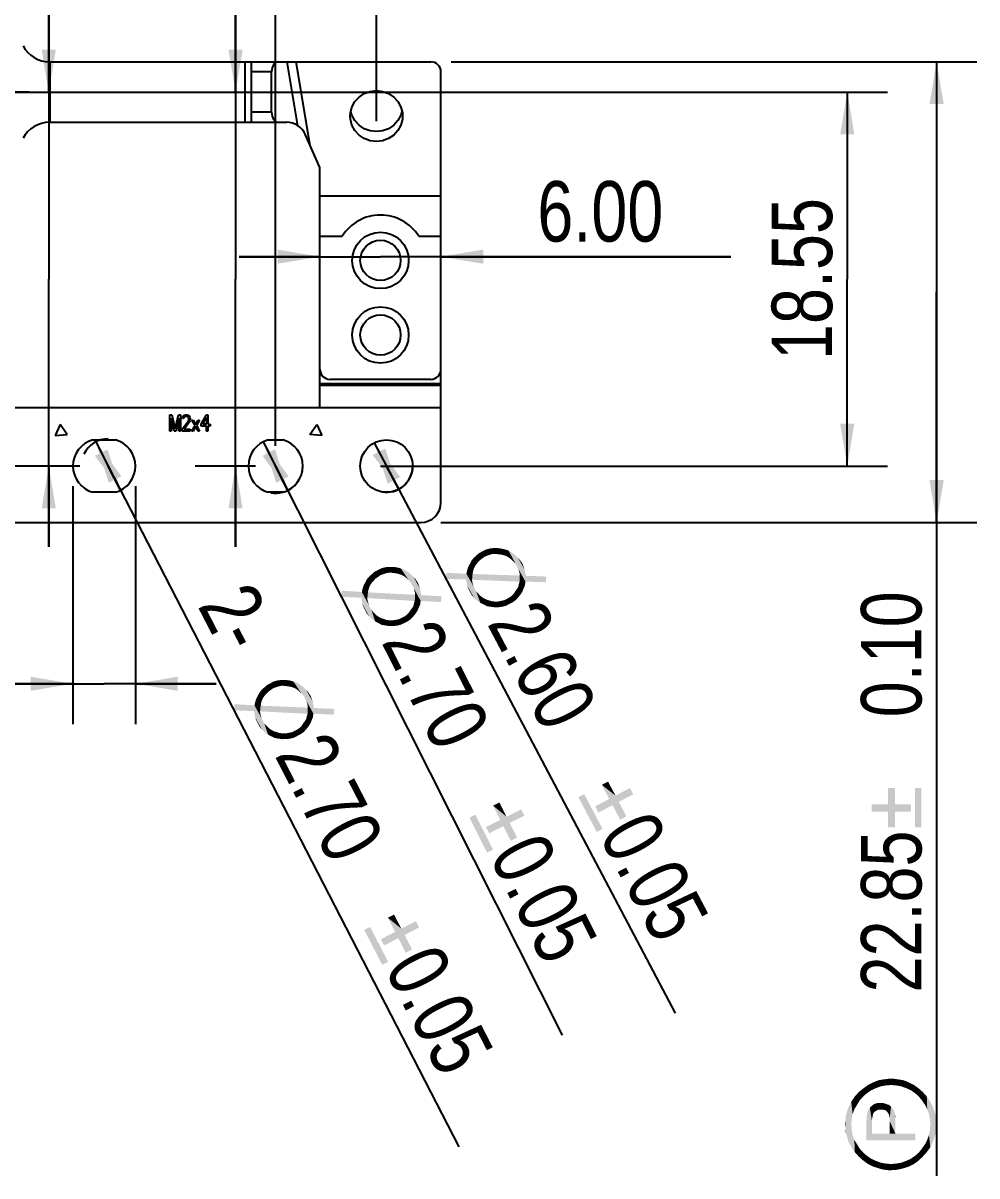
# Model space of a CAD drawing. Header units: millimetres. Extents: x 0 to 420, y 0 to 297.
# Drawn here: x 317.4 to 364.7, y 106.6 to 163.8 of the extents above; entities that cross this region are included whole.
import ezdxf
from ezdxf.enums import TextEntityAlignment as Align

# ---------------------------------------------------------------- set-up
doc = ezdxf.new("R2010")
doc.units = ezdxf.units.MM
doc.header["$LTSCALE"] = 23.1
doc.layers.get('0').update_dxf_attribs({"linetype": 'CONTINUOUS'})
doc.layers.add('ASSEM_MEM', color=7, linetype='CONTINUOUS')
doc.styles.get("Standard").update_dxf_attribs({"font": 'txt', "width": 0.8})
doc.dimstyles.new('DIMSTYLE_1', dxfattribs={"dimtxt": 3, "dimasz": 2.1, "dimexe": 2, "dimexo": 1, "dimgap": 0.75, "dimtad": 1, "dimzin": 0, "dimdsep": 46, "dimtxsty": 'STANDARD', "dimblk": '_FILLED', "dimblk1": '_FILLED', "dimblk2": '_FILLED', "dimcen": 0.09, "dimazin": 0, "dimtol": 1, "dimtp": 0.05, "dimtm": 0.05, "dimtfac": 1, "dimtofl": 0, "dimtmove": 0, "dimatfit": 3, "dimldrblk": '_FILLED', "dimfxl": 1, "dimtolj": 1, "dimtzin": 0, "dimarcsym": 0})
doc.dimstyles.new('DIMSTYLE_2', dxfattribs={"dimtxt": 3, "dimasz": 2.1, "dimexe": 2, "dimexo": 1, "dimgap": 0.75, "dimtad": 1, "dimzin": 0, "dimdsep": 46, "dimtxsty": 'STANDARD', "dimblk": '_FILLED', "dimblk1": '_FILLED', "dimblk2": '_FILLED', "dimcen": 0.09, "dimazin": 0, "dimtol": 1, "dimtp": 0.1, "dimtm": 0.1, "dimtfac": 1, "dimtofl": 0, "dimtmove": 0, "dimatfit": 3, "dimldrblk": '_FILLED', "dimfxl": 1, "dimtolj": 1, "dimtzin": 0, "dimarcsym": 0})
doc.dimstyles.new('DIMSTYLE_3', dxfattribs={"dimtxt": 3, "dimasz": 2.1, "dimexe": 2, "dimexo": 1, "dimgap": 0.75, "dimtad": 1, "dimzin": 0, "dimdsep": 46, "dimtxsty": 'STANDARD', "dimblk": '_FILLED', "dimblk1": '_FILLED', "dimblk2": '_FILLED', "dimcen": 0.09, "dimazin": 0, "dimtp": 0.01, "dimtm": 0.01, "dimtfac": 1, "dimtofl": 0, "dimtmove": 0, "dimatfit": 3, "dimldrblk": '_FILLED', "dimfxl": 1, "dimtolj": 1, "dimtzin": 0, "dimarcsym": 0})
doc.dimstyles.new('DIMSTYLE_4', dxfattribs={"dimtxt": 3, "dimasz": 2.1, "dimexe": 2, "dimexo": 1, "dimtad": 1, "dimzin": 0, "dimdsep": 46, "dimtxsty": 'STANDARD', "dimblk": '_FILLED', "dimblk1": '_FILLED', "dimblk2": '_FILLED', "dimcen": 0.09, "dimazin": 0, "dimtol": 1, "dimtp": 0.05, "dimtm": 0.05, "dimtfac": 1, "dimtmove": 0, "dimatfit": 2, "dimldrblk": '_FILLED', "dimfxl": 1, "dimtolj": 1, "dimtzin": 0, "dimarcsym": 0})

# ---------------------------------------------------------------- blocks, each defined once
blk = doc.blocks.new('_FILLED')
at = {"color": 0, "linetype": 'BYBLOCK'}
blk.add_solid([(0, 0), (-1, 0.167), (-1, -0.167)], dxfattribs=at)
blk = doc.blocks.new('*D25')
at = {"color": 7, "linetype": 'CONTINUOUS'}
for p, q in [((327.931, 160.373), (327.931, 200.388)), ((327.931, 200.388), (327.931, 151.098)), ((305.501, 160.373), (329.931, 160.373)), ((327.931, 137.823), (327.931, 151.098)), ((328.915, 141.823), (325.931, 141.823)), ((327.931, 141.823), (327.931, 137.823))]:
    blk.add_line(p, q, dxfattribs=at)
at = {"color": 7, "linetype": 'CONTINUOUS', "xscale": 2.1, "yscale": 2.1, "zscale": 2.1}
for p, rotation in [((327.931, 160.373), 270), ((327.931, 141.823), 90)]:
    blk.add_blockref('_FILLED', p, dxfattribs=dict(at, rotation=rotation))
at = {"color": 7, "linetype": 'CONTINUOUS', "width": 0.8}
for s, p in [('0.05', (327.181, 190.788)), ('18.55', (327.181, 176.524))]:
    blk.add_text(s, height=3, rotation=90, dxfattribs=at).set_placement(p)
blk = doc.blocks.new('*D26')
at = {"color": 7, "linetype": 'CONTINUOUS'}
for p, q in [((318.667, 160.373), (318.667, 186.946)), ((318.667, 186.946), (318.667, 151.098)), ((317.715, 160.373), (316.667, 160.373)), ((318.667, 137.823), (318.667, 151.098)), ((320.215, 141.823), (316.667, 141.823)), ((318.667, 141.823), (318.667, 137.823))]:
    blk.add_line(p, q, dxfattribs=at)
at = {"color": 7, "linetype": 'CONTINUOUS', "xscale": 2.1, "yscale": 2.1, "zscale": 2.1}
for p, rotation in [((318.667, 160.373), 270), ((318.667, 141.823), 90)]:
    blk.add_blockref('_FILLED', p, dxfattribs=dict(at, rotation=rotation))
at = {"color": 7, "linetype": 'CONTINUOUS', "insert": (314.917, 174.946), "char_height": 3, "width": 12, "attachment_point": 1, "rotation": 90, "line_spacing_factor": 0.9}
blk.add_mtext('18.55', dxfattribs=at)
blk = doc.blocks.new('*D28')
at = {"color": 7, "linetype": 'CONTINUOUS'}
for p, q in [((311.06, 160.373), (360.266, 160.373)), ((358.266, 160.373), (358.266, 151.098)), ((358.266, 141.823), (358.266, 151.098)), ((335.115, 141.823), (360.266, 141.823))]:
    blk.add_line(p, q, dxfattribs=at)
at = {"color": 7, "linetype": 'CONTINUOUS', "xscale": 2.1, "yscale": 2.1, "zscale": 2.1}
for p, rotation in [((358.266, 160.373), 90), ((358.266, 141.823), 270)]:
    blk.add_blockref('_FILLED', p, dxfattribs=dict(at, rotation=rotation))
at = {"color": 7, "linetype": 'CONTINUOUS', "insert": (354.516, 151.098), "char_height": 3, "width": 12, "attachment_point": 2, "rotation": 90, "line_spacing_factor": 0.9}
blk.add_mtext('18.55', dxfattribs=at)
blk = doc.blocks.new('*D29')
at = {"color": 7, "linetype": 'CONTINUOUS'}
for p, q in [((334.808, 142.972), (335.415, 141.823)), ((336.021, 140.673), (335.415, 141.823)), ((335.415, 141.823), (349.735, 114.69))]:
    blk.add_line(p, q, dxfattribs=at)
at = {"color": 7, "linetype": 'CONTINUOUS', "xscale": 2.1, "yscale": 2.1, "zscale": 2.1}
for p, rotation in [((334.808, 142.972), 117.8242443795), ((336.021, 140.673), 297.8242443795)]:
    blk.add_blockref('_FILLED', p, dxfattribs=dict(at, rotation=rotation))
at = {"color": 7, "linetype": 'CONTINUOUS', "width": 0.8}
for s, p in [('2.60', (340.379, 134.022)), ('0.05', (345.917, 123.53))]:
    blk.add_text(s, height=3, rotation=-62.1758, dxfattribs=at).set_placement(p)
blk = doc.blocks.new('*D30')
at = {"color": 7, "linetype": 'CONTINUOUS'}
for p, q in [((329.308, 143.028), (329.915, 141.823)), ((330.522, 140.617), (329.915, 141.823)), ((329.915, 141.823), (344.123, 113.59))]:
    blk.add_line(p, q, dxfattribs=at)
at = {"color": 7, "linetype": 'CONTINUOUS', "xscale": 2.1, "yscale": 2.1, "zscale": 2.1}
for p, rotation in [((329.308, 143.028), 116.7140339106), ((330.522, 140.617), 296.7140339106)]:
    blk.add_blockref('_FILLED', p, dxfattribs=dict(at, rotation=rotation))
at = {"color": 7, "linetype": 'CONTINUOUS', "width": 0.8}
for s, p in [('2.70', (335.144, 133.1)), ('0.05', (340.477, 122.502))]:
    blk.add_text(s, height=3, rotation=-63.286, dxfattribs=at).set_placement(p)
blk = doc.blocks.new('*D32')
at = {"color": 7, "linetype": 'CONTINUOUS'}
for p, q in [((332.115, 152.207), (328.115, 152.207)), ((328.115, 152.207), (335.115, 152.207)), ((352.497, 152.207), (335.115, 152.207)), ((338.115, 152.207), (352.497, 152.207))]:
    blk.add_line(p, q, dxfattribs=at)
at = {"color": 7, "linetype": 'CONTINUOUS', "xscale": 2.1, "yscale": 2.1, "zscale": 2.1}
blk.add_blockref('_FILLED', (332.115, 152.207), dxfattribs=at)
at = {"color": 7, "linetype": 'CONTINUOUS', "xscale": 2.1, "yscale": 2.1, "zscale": 2.1, "rotation": 180}
blk.add_blockref('_FILLED', (338.115, 152.207), dxfattribs=at)
at = {"color": 7, "linetype": 'CONTINUOUS', "insert": (342.897, 155.957), "char_height": 3, "width": 9.6, "attachment_point": 1, "line_spacing_factor": 0.9}
blk.add_mtext('6.00', dxfattribs=at)
blk = doc.blocks.new('*D40')
at = {"color": 7, "linetype": 'CONTINUOUS'}
for p, q in [((329.915, 142.823), (329.915, 168.571)), ((334.915, 158.921), (334.915, 168.571)), ((329.915, 166.571), (325.915, 166.571)), ((325.915, 166.571), (332.415, 166.571)), ((364.128, 166.571), (332.415, 166.571)), ((334.915, 166.571), (364.128, 166.571))]:
    blk.add_line(p, q, dxfattribs=at)
at = {"color": 7, "linetype": 'CONTINUOUS', "xscale": 2.1, "yscale": 2.1, "zscale": 2.1}
blk.add_blockref('_FILLED', (329.915, 166.571), dxfattribs=at)
at = {"color": 7, "linetype": 'CONTINUOUS', "xscale": 2.1, "yscale": 2.1, "zscale": 2.1, "rotation": 180}
blk.add_blockref('_FILLED', (334.915, 166.571), dxfattribs=at)
at = {"color": 7, "linetype": 'CONTINUOUS', "width": 0.8}
for s, p in [('5.00', (342.664, 167.321)), ('0.05', (354.528, 167.321))]:
    blk.add_text(s, height=3, dxfattribs=at).set_placement(p)
blk = doc.blocks.new('*D41')
at = {"color": 7, "linetype": 'CONTINUOUS'}
for p, q in [((338.615, 161.873), (364.697, 161.873)), ((362.697, 161.873), (362.697, 150.448)), ((362.697, 139.023), (362.697, 150.448)), ((362.697, 150.448), (362.697, 106.613)), ((338.115, 139.023), (364.697, 139.023))]:
    blk.add_line(p, q, dxfattribs=at)
at = {"color": 7, "linetype": 'CONTINUOUS', "xscale": 2.1, "yscale": 2.1, "zscale": 2.1}
for p, rotation in [((362.697, 161.873), 90), ((362.697, 139.023), 270)]:
    blk.add_blockref('_FILLED', p, dxfattribs=dict(at, rotation=rotation))
at = {"color": 7, "linetype": 'CONTINUOUS', "width": 0.8}
for s, p in [('0.10', (361.947, 135.608)), ('22.85', (361.947, 123.745))]:
    blk.add_text(s, height=3, rotation=90, dxfattribs=at).set_placement(p, align=Align.RIGHT)
blk = doc.blocks.new('*D42')
at = {"color": 7, "linetype": 'CONTINUOUS'}
for p, q in [((319.865, 140.823), (319.865, 129.025)), ((322.965, 140.823), (322.965, 129.025)), ((319.865, 131.025), (306.289, 131.025)), ((306.289, 131.025), (321.415, 131.025)), ((326.965, 131.025), (321.415, 131.025)), ((322.965, 131.025), (326.965, 131.025))]:
    blk.add_line(p, q, dxfattribs=at)
at = {"color": 7, "linetype": 'CONTINUOUS', "xscale": 2.1, "yscale": 2.1, "zscale": 2.1}
blk.add_blockref('_FILLED', (319.865, 131.025), dxfattribs=at)
at = {"color": 7, "linetype": 'CONTINUOUS', "xscale": 2.1, "yscale": 2.1, "zscale": 2.1, "rotation": 180}
blk.add_blockref('_FILLED', (322.965, 131.025), dxfattribs=at)
at = {"color": 7, "linetype": 'CONTINUOUS', "insert": (315.889, 134.775), "char_height": 3, "width": 9.6, "attachment_point": 3, "line_spacing_factor": 0.9}
blk.add_mtext('3.10', dxfattribs=at)
blk = doc.blocks.new('*D50')
at = {"color": 7, "linetype": 'CONTINUOUS'}
for p, q in [((320.996, 143.023), (321.615, 141.823)), ((322.233, 140.622), (321.615, 141.823)), ((321.615, 141.823), (339.008, 108.063))]:
    blk.add_line(p, q, dxfattribs=at)
at = {"color": 7, "linetype": 'CONTINUOUS', "xscale": 2.1, "yscale": 2.1, "zscale": 2.1}
for p, rotation in [((320.996, 143.023), 117.2580657885), ((322.233, 140.622), 297.2580657885)]:
    blk.add_blockref('_FILLED', p, dxfattribs=dict(at, rotation=rotation))
at = {"color": 7, "linetype": 'CONTINUOUS', "width": 0.8}
for s, p in [('2-', (326.026, 134.899)), ('2.70', (329.845, 127.486)), ('0.05', (335.278, 116.94))]:
    blk.add_text(s, height=3, rotation=-62.7419, dxfattribs=at).set_placement(p)

msp = doc.modelspace()

# ---------------------------------------------------------------- linework, layer by layer
at = {"color": 7, "linetype": 'CONTINUOUS'}
for centre, radius, start, end in [((321.615, 141.823), 1.35, 90, 153.7869), ((329.915, 141.823), 1.35, 260.1852, 360), ((335.415, 141.823), 1.3, 260.2557, 360)]:
    msp.add_arc(centre, radius, start, end, dxfattribs=at)
for points in [[(339.888, 136.972), (339.629, 137.132), (339.734, 137.262)], [(339.964, 137.061), (339.734, 137.262), (339.869, 137.383)], [(339.734, 137.262), (339.964, 137.061), (339.888, 136.972)], [(340.06, 137.162), (339.869, 137.383), (340.003, 137.503)], [(339.869, 137.383), (340.06, 137.162), (339.964, 137.061)], [(340.291, 137.333), (340.003, 137.503), (340.158, 137.585)], [(340.291, 137.333), (340.185, 137.252), (340.003, 137.503)], [(340.003, 137.503), (340.185, 137.252), (340.06, 137.162)], [(340.437, 137.385), (340.158, 137.585), (340.333, 137.677)], [(340.158, 137.585), (340.437, 137.385), (340.291, 137.333)], [(340.583, 137.437), (340.333, 137.677), (340.527, 137.73)], [(340.333, 137.677), (340.583, 137.437), (340.437, 137.385)], [(340.739, 137.47), (340.527, 137.73), (340.713, 137.754)], [(340.527, 137.73), (340.739, 137.47), (340.583, 137.437)], [(341.053, 137.438), (340.713, 137.754), (340.909, 137.758)], [(341.053, 137.438), (340.896, 137.454), (340.713, 137.754)], [(340.713, 137.754), (340.896, 137.454), (340.739, 137.47)], [(341.191, 137.412), (340.909, 137.758), (341.095, 137.733)], [(340.909, 137.758), (341.191, 137.412), (341.053, 137.438)], [(341.477, 137.291), (341.339, 137.366), (341.095, 137.733)], [(341.477, 137.291), (341.095, 137.733), (341.292, 137.688)], [(341.095, 137.733), (341.339, 137.366), (341.191, 137.412)], [(341.707, 137.09), (341.607, 137.186), (341.292, 137.688)], [(341.817, 136.975), (341.707, 137.09), (341.292, 137.688)], [(341.817, 136.975), (341.292, 137.688), (341.47, 137.633)], [(341.292, 137.688), (341.607, 137.186), (341.477, 137.291)], [(342.307, 136.094), (341.47, 137.633), (341.619, 137.539)], [(341.817, 136.975), (341.47, 137.633), (342.307, 136.094)], [(342.33, 136.379), (341.619, 137.539), (341.778, 137.425)], [(342.307, 136.094), (341.619, 137.539), (342.33, 136.379)], [(342.297, 136.535), (341.778, 137.425), (341.928, 137.281)], [(341.778, 137.425), (342.297, 136.535), (342.33, 136.379)], [(342.212, 136.837), (342.264, 136.691), (341.928, 137.281)], [(342.212, 136.837), (341.928, 137.281), (342.049, 137.146)], [(341.928, 137.281), (342.264, 136.691), (342.297, 136.535)], [(335.12, 136.412), (334.835, 136.587), (334.992, 136.666)], [(335.267, 136.461), (334.992, 136.666), (335.168, 136.754)], [(334.992, 136.666), (335.267, 136.461), (335.12, 136.412)], [(335.413, 136.51), (335.168, 136.754), (335.364, 136.804)], [(335.168, 136.754), (335.413, 136.51), (335.267, 136.461)], [(335.57, 136.54), (335.364, 136.804), (335.55, 136.824)], [(335.364, 136.804), (335.57, 136.54), (335.413, 136.51)], [(335.884, 136.502), (335.727, 136.521), (335.55, 136.824)], [(335.884, 136.502), (335.55, 136.824), (335.746, 136.824)], [(335.55, 136.824), (335.727, 136.521), (335.57, 136.54)], [(336.021, 136.473), (335.746, 136.824), (335.932, 136.796)], [(335.746, 136.824), (336.021, 136.473), (335.884, 136.502)], [(336.305, 136.346), (336.168, 136.424), (335.932, 136.796)], [(336.305, 136.346), (335.932, 136.796), (336.128, 136.747)], [(335.932, 136.796), (336.168, 136.424), (336.021, 136.473)], [(336.531, 136.141), (336.433, 136.239), (336.128, 136.747)], [(336.639, 136.024), (336.531, 136.141), (336.128, 136.747)], [(336.639, 136.024), (336.128, 136.747), (336.304, 136.689)], [(336.128, 136.747), (336.433, 136.239), (336.305, 136.346)], [(337.111, 135.134), (336.304, 136.689), (336.451, 136.591)], [(336.639, 136.024), (336.304, 136.689), (337.111, 135.134)], [(339.415, 136.648), (339.47, 136.825), (339.683, 136.468)], [(339.71, 136.605), (339.47, 136.825), (339.545, 136.964)], [(339.71, 136.605), (339.683, 136.468), (339.47, 136.825)], [(339.746, 136.724), (339.545, 136.964), (339.629, 137.132)], [(339.545, 136.964), (339.746, 136.724), (339.71, 136.605)], [(339.888, 136.972), (339.802, 136.852), (339.629, 137.132)], [(339.629, 137.132), (339.802, 136.852), (339.746, 136.724)], [(341.889, 136.839), (341.817, 136.975), (342.307, 136.094)], [(341.95, 136.723), (341.889, 136.839), (342.307, 136.094)], [(341.982, 136.616), (341.95, 136.723), (342.307, 136.094)], [(342.049, 137.146), (342.16, 136.982), (342.212, 136.837)], [(334.563, 135.813), (334.367, 136.057), (334.454, 136.224)], [(334.709, 136.058), (334.454, 136.224), (334.562, 136.351)], [(334.709, 136.058), (334.622, 135.94), (334.454, 136.224)], [(334.454, 136.224), (334.622, 135.94), (334.563, 135.813)], [(334.788, 136.146), (334.562, 136.351), (334.699, 136.469)], [(334.562, 136.351), (334.788, 136.146), (334.709, 136.058)], [(334.885, 136.244), (334.699, 136.469), (334.835, 136.587)], [(334.699, 136.469), (334.885, 136.244), (334.788, 136.146)], [(335.12, 136.412), (335.012, 136.333), (334.835, 136.587)], [(334.835, 136.587), (335.012, 136.333), (334.885, 136.244)], [(337.14, 135.418), (336.451, 136.591), (336.608, 136.474)], [(337.111, 135.134), (336.451, 136.591), (337.14, 135.418)], [(337.11, 135.575), (336.608, 136.474), (336.756, 136.328)], [(336.608, 136.474), (337.11, 135.575), (337.14, 135.418)], [(337.031, 135.878), (337.08, 135.731), (336.756, 136.328)], [(337.031, 135.878), (336.756, 136.328), (336.873, 136.191)], [(336.756, 136.328), (337.08, 135.731), (337.11, 135.575)], [(336.873, 136.191), (336.982, 136.025), (337.031, 135.878)], [(338.389, 136.527), (339.356, 136.196), (338.376, 136.223)], [(339.356, 136.196), (338.389, 136.527), (339.379, 136.48)], [(339.379, 136.48), (340.067, 135.036), (339.356, 136.196)], [(339.356, 136.196), (340.067, 135.036), (339.908, 135.15)], [(339.908, 135.15), (339.389, 136.04), (339.356, 136.196)], [(339.66, 136.183), (339.379, 136.48), (339.415, 136.648)], [(339.797, 135.735), (339.869, 135.6), (339.379, 136.48)], [(339.746, 135.832), (339.797, 135.735), (339.379, 136.48)], [(339.704, 135.959), (339.746, 135.832), (339.379, 136.48)], [(339.672, 136.066), (339.704, 135.959), (339.379, 136.48)], [(339.66, 136.183), (339.672, 136.066), (339.379, 136.48)], [(340.067, 135.036), (339.379, 136.48), (339.869, 135.6)], [(339.66, 136.183), (339.415, 136.648), (339.683, 136.468)], [(339.683, 136.468), (342.013, 136.088), (339.66, 136.183)], [(342.013, 136.088), (339.683, 136.468), (342.026, 136.392)], [(342.014, 136.509), (341.982, 136.616), (342.307, 136.094)], [(342.026, 136.392), (342.282, 135.908), (342.013, 136.088)], [(342.026, 136.392), (342.014, 136.509), (342.307, 136.094)], [(342.026, 136.392), (342.307, 136.094), (342.282, 135.908)], [(342.33, 136.379), (343.317, 136.058), (342.307, 136.094)], [(343.317, 136.058), (342.33, 136.379), (343.34, 136.342)], [(333.202, 135.643), (334.163, 135.293), (333.184, 135.339)], [(334.163, 135.293), (333.202, 135.643), (334.192, 135.577)], [(334.192, 135.577), (334.852, 134.119), (334.163, 135.293)], [(334.467, 135.274), (334.192, 135.577), (334.23, 135.743)], [(334.595, 134.824), (334.664, 134.687), (334.192, 135.577)], [(334.546, 134.922), (334.595, 134.824), (334.192, 135.577)], [(334.506, 135.049), (334.546, 134.922), (334.192, 135.577)], [(334.477, 135.156), (334.506, 135.049), (334.192, 135.577)], [(334.467, 135.274), (334.477, 135.156), (334.192, 135.577)], [(334.852, 134.119), (334.192, 135.577), (334.664, 134.687)], [(334.23, 135.743), (334.289, 135.92), (334.495, 135.558)], [(334.467, 135.274), (334.23, 135.743), (334.495, 135.558)], [(334.524, 135.695), (334.289, 135.92), (334.367, 136.057)], [(334.524, 135.695), (334.495, 135.558), (334.289, 135.92)], [(334.367, 136.057), (334.563, 135.813), (334.524, 135.695)], [(334.495, 135.558), (336.817, 135.133), (334.467, 135.274)], [(336.817, 135.133), (334.495, 135.558), (336.836, 135.437)], [(336.708, 135.887), (336.639, 136.024), (337.111, 135.134)], [(336.767, 135.769), (336.708, 135.887), (337.111, 135.134)], [(336.796, 135.662), (336.767, 135.769), (337.111, 135.134)], [(336.826, 135.554), (336.796, 135.662), (337.111, 135.134)], [(336.836, 135.437), (336.826, 135.554), (337.111, 135.134)], [(339.389, 136.04), (339.908, 135.15), (339.768, 135.274)], [(339.768, 135.274), (339.422, 135.884), (339.389, 136.04)], [(339.474, 135.738), (339.422, 135.884), (339.768, 135.274)], [(339.546, 135.603), (339.474, 135.738), (339.768, 135.274)], [(339.546, 135.603), (339.768, 135.274), (339.638, 135.428)], [(340.236, 134.952), (339.869, 135.6), (339.979, 135.485)], [(339.869, 135.6), (340.236, 134.952), (340.067, 135.036)], [(341.952, 135.313), (341.732, 135.494), (341.798, 135.603)], [(341.798, 135.603), (341.884, 135.723), (342.057, 135.442)], [(341.798, 135.603), (342.057, 135.442), (341.952, 135.313)], [(342.057, 135.442), (341.884, 135.723), (341.95, 135.832)], [(342.151, 135.591), (341.95, 135.832), (341.977, 135.969)], [(341.95, 135.832), (342.151, 135.591), (342.057, 135.442)], [(341.977, 135.969), (342.013, 136.088), (342.216, 135.749)], [(341.977, 135.969), (342.216, 135.749), (342.151, 135.591)], [(342.282, 135.908), (342.216, 135.749), (342.013, 136.088)], [(334.163, 135.293), (334.852, 134.119), (334.695, 134.236)], [(334.695, 134.236), (334.193, 135.136), (334.163, 135.293)], [(334.193, 135.136), (334.695, 134.236), (334.557, 134.363)], [(334.557, 134.363), (334.223, 134.979), (334.193, 135.136)], [(334.272, 134.833), (334.223, 134.979), (334.557, 134.363)], [(336.946, 134.634), (336.75, 134.878), (336.779, 135.015)], [(336.779, 135.015), (336.817, 135.133), (337.014, 134.791)], [(336.779, 135.015), (337.014, 134.791), (336.946, 134.634)], [(336.836, 135.437), (337.082, 134.948), (336.817, 135.133)], [(337.082, 134.948), (337.014, 134.791), (336.817, 135.133)], [(336.836, 135.437), (337.111, 135.134), (337.082, 134.948)], [(337.14, 135.418), (338.12, 135.078), (337.111, 135.134)], [(338.12, 135.078), (337.14, 135.418), (338.149, 135.362)], [(339.979, 135.485), (340.089, 135.37), (340.404, 134.867)], [(339.979, 135.485), (340.404, 134.867), (340.236, 134.952)], [(340.404, 134.867), (340.089, 135.37), (340.209, 135.284)], [(340.209, 135.284), (340.348, 135.209), (340.591, 134.842)], [(340.209, 135.284), (340.591, 134.842), (340.404, 134.867)], [(340.591, 134.842), (340.348, 135.209), (340.496, 135.163)], [(340.777, 134.817), (340.496, 135.163), (340.643, 135.117)], [(340.496, 135.163), (340.777, 134.817), (340.591, 134.842)], [(340.643, 135.117), (340.801, 135.101), (340.973, 134.821)], [(340.643, 135.117), (340.973, 134.821), (340.777, 134.817)], [(340.973, 134.821), (340.801, 135.101), (340.947, 135.104)], [(341.159, 134.845), (340.947, 135.104), (341.103, 135.137)], [(340.947, 135.104), (341.159, 134.845), (340.973, 134.821)], [(341.354, 134.898), (341.103, 135.137), (341.259, 135.17)], [(341.103, 135.137), (341.354, 134.898), (341.159, 134.845)], [(341.528, 134.99), (341.259, 135.17), (341.395, 135.242)], [(341.259, 135.17), (341.528, 134.99), (341.354, 134.898)], [(341.395, 135.242), (341.511, 135.303), (341.683, 135.072)], [(341.395, 135.242), (341.683, 135.072), (341.528, 134.99)], [(341.683, 135.072), (341.511, 135.303), (341.637, 135.394)], [(341.828, 135.173), (341.637, 135.394), (341.732, 135.494)], [(341.637, 135.394), (341.828, 135.173), (341.683, 135.072)], [(341.732, 135.494), (341.952, 135.313), (341.828, 135.173)], [(334.341, 134.696), (334.272, 134.833), (334.557, 134.363)], [(334.341, 134.696), (334.557, 134.363), (334.429, 134.52)], [(335.018, 134.032), (334.664, 134.687), (334.772, 134.57)], [(334.664, 134.687), (335.018, 134.032), (334.852, 134.119)], [(334.772, 134.57), (334.88, 134.452), (335.185, 133.944)], [(334.772, 134.57), (335.185, 133.944), (335.018, 134.032)], [(335.185, 133.944), (334.88, 134.452), (334.998, 134.364)], [(336.467, 134.123), (336.3, 134.358), (336.427, 134.447)], [(336.614, 134.222), (336.427, 134.447), (336.525, 134.545)], [(336.427, 134.447), (336.614, 134.222), (336.467, 134.123)], [(336.741, 134.359), (336.525, 134.545), (336.593, 134.653)], [(336.525, 134.545), (336.741, 134.359), (336.614, 134.222)], [(336.593, 134.653), (336.681, 134.77), (336.848, 134.487)], [(336.593, 134.653), (336.848, 134.487), (336.741, 134.359)], [(336.848, 134.487), (336.681, 134.77), (336.75, 134.878)], [(336.75, 134.878), (336.946, 134.634), (336.848, 134.487)], [(334.998, 134.364), (335.135, 134.287), (335.371, 133.915)], [(334.998, 134.364), (335.371, 133.915), (335.185, 133.944)], [(335.371, 133.915), (335.135, 134.287), (335.282, 134.238)], [(335.557, 133.886), (335.282, 134.238), (335.429, 134.189)], [(335.282, 134.238), (335.557, 133.886), (335.371, 133.915)], [(335.429, 134.189), (335.586, 134.17), (335.753, 133.887)], [(335.429, 134.189), (335.753, 133.887), (335.557, 133.886)], [(335.753, 133.887), (335.586, 134.17), (335.733, 134.171)], [(335.939, 133.907), (335.733, 134.171), (335.889, 134.2)], [(335.733, 134.171), (335.939, 133.907), (335.753, 133.887)], [(336.135, 133.956), (335.889, 134.2), (336.046, 134.23)], [(335.889, 134.2), (336.135, 133.956), (335.939, 133.907)], [(336.311, 134.045), (336.046, 134.23), (336.183, 134.299)], [(336.046, 134.23), (336.311, 134.045), (336.135, 133.956)], [(336.183, 134.299), (336.3, 134.358), (336.467, 134.123)], [(336.183, 134.299), (336.467, 134.123), (336.311, 134.045)], [(329.556, 130.628), (329.367, 130.851), (329.503, 130.971)], [(329.789, 130.798), (329.503, 130.971), (329.659, 131.051)], [(329.789, 130.798), (329.682, 130.718), (329.503, 130.971)], [(329.503, 130.971), (329.682, 130.718), (329.556, 130.628)], [(329.935, 130.848), (329.659, 131.051), (329.834, 131.141)], [(329.659, 131.051), (329.935, 130.848), (329.789, 130.798)], [(330.082, 130.899), (329.834, 131.141), (330.029, 131.192)], [(329.834, 131.141), (330.082, 130.899), (329.935, 130.848)], [(330.238, 130.93), (330.029, 131.192), (330.215, 131.214)], [(330.029, 131.192), (330.238, 130.93), (330.082, 130.899)], [(330.552, 130.895), (330.215, 131.214), (330.411, 131.217)], [(330.552, 130.895), (330.395, 130.913), (330.215, 131.214)], [(330.215, 131.214), (330.395, 130.913), (330.238, 130.93)], [(330.689, 130.867), (330.411, 131.217), (330.597, 131.189)], [(330.411, 131.217), (330.689, 130.867), (330.552, 130.895)], [(330.975, 130.743), (330.837, 130.82), (330.597, 131.189)], [(330.975, 130.743), (330.597, 131.189), (330.794, 131.143)], [(330.597, 131.189), (330.837, 130.82), (330.689, 130.867)], [(331.202, 130.541), (331.103, 130.637), (330.794, 131.143)], [(331.311, 130.424), (331.202, 130.541), (330.794, 131.143)], [(331.311, 130.424), (330.794, 131.143), (330.97, 131.086)], [(330.794, 131.143), (331.103, 130.637), (330.975, 130.743)], [(331.792, 129.539), (330.97, 131.086), (331.119, 130.99)], [(331.311, 130.424), (330.97, 131.086), (331.792, 129.539)], [(331.818, 129.823), (331.119, 130.99), (331.277, 130.874)], [(331.792, 129.539), (331.119, 130.99), (331.818, 129.823)], [(329.2, 130.076), (328.963, 130.298), (329.039, 130.436)], [(329.238, 130.194), (329.039, 130.436), (329.125, 130.604)], [(329.039, 130.436), (329.238, 130.194), (329.2, 130.076)], [(329.382, 130.44), (329.125, 130.604), (329.232, 130.732)], [(329.382, 130.44), (329.295, 130.322), (329.125, 130.604)], [(329.125, 130.604), (329.295, 130.322), (329.238, 130.194)], [(329.459, 130.529), (329.232, 130.732), (329.367, 130.851)], [(329.232, 130.732), (329.459, 130.529), (329.382, 130.44)], [(329.367, 130.851), (329.556, 130.628), (329.459, 130.529)], [(331.787, 129.98), (331.277, 130.874), (331.425, 130.729)], [(331.277, 130.874), (331.787, 129.98), (331.818, 129.823)], [(331.382, 130.288), (331.311, 130.424), (331.792, 129.539)], [(331.705, 130.282), (331.756, 130.136), (331.425, 130.729)], [(331.705, 130.282), (331.425, 130.729), (331.544, 130.594)], [(331.425, 130.729), (331.756, 130.136), (331.787, 129.98)], [(331.544, 130.594), (331.654, 130.428), (331.705, 130.282)], [(327.879, 130.011), (328.843, 129.67), (327.863, 129.707)], [(328.843, 129.67), (327.879, 130.011), (328.869, 129.954)], [(328.869, 129.954), (329.542, 128.503), (328.843, 129.67)], [(329.147, 129.654), (328.869, 129.954), (328.906, 130.121)], [(329.279, 129.205), (329.35, 129.069), (328.869, 129.954)], [(329.229, 129.302), (329.279, 129.205), (328.869, 129.954)], [(329.189, 129.429), (329.229, 129.302), (328.869, 129.954)], [(329.158, 129.536), (329.189, 129.429), (328.869, 129.954)], [(329.147, 129.654), (329.158, 129.536), (328.869, 129.954)], [(329.542, 128.503), (328.869, 129.954), (329.35, 129.069)], [(328.906, 130.121), (328.963, 130.298), (329.173, 129.938)], [(329.147, 129.654), (328.906, 130.121), (329.173, 129.938)], [(329.2, 130.076), (329.173, 129.938), (328.963, 130.298)], [(329.173, 129.938), (331.499, 129.535), (329.147, 129.654)], [(331.499, 129.535), (329.173, 129.938), (331.514, 129.839)], [(331.442, 130.171), (331.382, 130.288), (331.792, 129.539)], [(331.473, 130.064), (331.442, 130.171), (331.792, 129.539)], [(331.503, 129.957), (331.473, 130.064), (331.792, 129.539)], [(331.514, 129.839), (331.765, 129.353), (331.499, 129.535)], [(331.514, 129.839), (331.503, 129.957), (331.792, 129.539)], [(331.514, 129.839), (331.792, 129.539), (331.765, 129.353)], [(331.818, 129.823), (332.802, 129.492), (331.792, 129.539)], [(332.802, 129.492), (331.818, 129.823), (332.828, 129.777)], [(328.843, 129.67), (329.542, 128.503), (329.384, 128.619)], [(329.384, 128.619), (328.874, 129.513), (328.843, 129.67)], [(328.874, 129.513), (329.384, 128.619), (329.246, 128.744)], [(329.246, 128.744), (328.905, 129.357), (328.874, 129.513)], [(328.956, 129.211), (328.905, 129.357), (329.246, 128.744)], [(331.536, 128.889), (331.366, 129.171), (331.433, 129.28)], [(331.632, 129.038), (331.433, 129.28), (331.461, 129.417)], [(331.433, 129.28), (331.632, 129.038), (331.536, 128.889)], [(331.461, 129.417), (331.499, 129.535), (331.699, 129.195)], [(331.461, 129.417), (331.699, 129.195), (331.632, 129.038)], [(331.765, 129.353), (331.699, 129.195), (331.499, 129.535)], [(329.026, 129.075), (328.956, 129.211), (329.246, 128.744)], [(329.026, 129.075), (329.246, 128.744), (329.117, 128.899)], [(329.71, 128.417), (329.35, 129.069), (329.459, 128.952)], [(329.35, 129.069), (329.71, 128.417), (329.542, 128.503)], [(329.459, 128.952), (329.568, 128.836), (329.878, 128.331)], [(329.459, 128.952), (329.878, 128.331), (329.71, 128.417)], [(329.878, 128.331), (329.568, 128.836), (329.686, 128.75)], [(329.686, 128.75), (329.824, 128.673), (330.064, 128.304)], [(329.686, 128.75), (330.064, 128.304), (329.878, 128.331)], [(330.064, 128.304), (329.824, 128.673), (329.972, 128.626)], [(331.002, 128.442), (330.736, 128.625), (330.872, 128.695)], [(330.872, 128.695), (330.989, 128.756), (331.158, 128.523)], [(330.872, 128.695), (331.158, 128.523), (331.002, 128.442)], [(331.158, 128.523), (330.989, 128.756), (331.115, 128.845)], [(331.304, 128.622), (331.115, 128.845), (331.212, 128.944)], [(331.115, 128.845), (331.304, 128.622), (331.158, 128.523)], [(331.43, 128.761), (331.212, 128.944), (331.279, 129.053)], [(331.212, 128.944), (331.43, 128.761), (331.304, 128.622)], [(331.279, 129.053), (331.366, 129.171), (331.536, 128.889)], [(331.279, 129.053), (331.536, 128.889), (331.43, 128.761)], [(330.25, 128.276), (329.972, 128.626), (330.119, 128.579)], [(329.972, 128.626), (330.25, 128.276), (330.064, 128.304)], [(330.119, 128.579), (330.276, 128.561), (330.446, 128.279)], [(330.119, 128.579), (330.446, 128.279), (330.25, 128.276)], [(330.446, 128.279), (330.276, 128.561), (330.423, 128.563)], [(330.632, 128.301), (330.423, 128.563), (330.58, 128.594)], [(330.423, 128.563), (330.632, 128.301), (330.446, 128.279)], [(330.827, 128.352), (330.58, 128.594), (330.736, 128.625)], [(330.58, 128.594), (330.827, 128.352), (330.632, 128.301)], [(330.736, 128.625), (331.002, 128.442), (330.827, 128.352)], [(346.772, 125.476), (346.094, 126.01), (346.404, 126.174)], [(346.935, 125.167), (347.313, 124.45), (346.094, 126.01)], [(346.772, 125.476), (346.935, 125.167), (346.094, 126.01)], [(346.462, 125.313), (346.094, 126.01), (347.313, 124.45)], [(347.652, 125.545), (346.772, 125.476), (347.488, 125.855)], [(360.283, 125.037), (360.283, 125.847), (360.633, 123.898)], [(360.633, 124.686), (360.633, 123.898), (360.283, 125.847)], [(360.633, 125.037), (360.633, 124.686), (360.283, 125.847)], [(360.633, 125.037), (360.283, 125.847), (360.633, 125.847)], [(361.618, 125.847), (361.947, 123.898), (361.618, 123.898)], [(361.947, 123.898), (361.618, 125.847), (361.947, 125.847)], [(346.132, 123.827), (344.932, 125.397), (345.222, 125.55)], [(344.932, 125.397), (346.132, 123.827), (345.842, 123.673)], [(346.625, 125.003), (345.765, 124.945), (346.462, 125.313)], [(346.625, 125.003), (346.462, 125.313), (347.313, 124.45)], [(346.772, 125.476), (347.652, 125.545), (346.935, 125.167)], [(341.37, 124.432), (340.702, 124.978), (341.015, 125.136)], [(341.527, 124.119), (341.891, 123.395), (340.702, 124.978)], [(341.37, 124.432), (341.527, 124.119), (340.702, 124.978)], [(341.057, 124.274), (340.702, 124.978), (341.891, 123.395)], [(342.251, 124.483), (341.37, 124.432), (342.093, 124.796)], [(345.765, 124.945), (346.625, 125.003), (345.928, 124.635)], [(346.625, 125.003), (347.313, 124.45), (347.004, 124.287)], [(359.472, 125.037), (360.283, 124.686), (359.472, 124.686)], [(360.283, 124.686), (359.472, 125.037), (360.283, 125.037)], [(360.283, 124.686), (360.283, 125.037), (360.633, 123.898)], [(360.283, 124.686), (360.633, 123.898), (360.283, 123.898)], [(360.633, 125.037), (361.421, 124.686), (360.633, 124.686)], [(361.421, 124.686), (360.633, 125.037), (361.421, 125.037)], [(340.698, 122.794), (339.529, 124.388), (339.822, 124.535)], [(339.529, 124.388), (340.698, 122.794), (340.405, 122.647)], [(341.214, 123.961), (340.352, 123.92), (341.057, 124.274)], [(341.214, 123.961), (341.057, 124.274), (341.891, 123.395)], [(341.37, 124.432), (342.251, 124.483), (341.527, 124.119)], [(340.352, 123.92), (341.214, 123.961), (340.51, 123.607)], [(341.214, 123.961), (341.891, 123.395), (341.578, 123.237)], [(336.152, 118.878), (335.48, 119.418), (335.791, 119.578)], [(335.496, 117.234), (334.312, 118.816), (334.604, 118.967)], [(336.313, 118.566), (336.684, 117.846), (335.48, 119.418)], [(336.152, 118.878), (336.313, 118.566), (335.48, 119.418)], [(335.841, 118.717), (335.48, 119.418), (336.684, 117.846)], [(337.033, 118.937), (336.152, 118.878), (336.872, 119.249)], [(334.312, 118.816), (335.496, 117.234), (335.204, 117.084)], [(336.001, 118.406), (335.14, 118.356), (335.841, 118.717)], [(335.14, 118.356), (336.001, 118.406), (335.3, 118.045)], [(336.001, 118.406), (335.841, 118.717), (336.684, 117.846)], [(336.001, 118.406), (336.684, 117.846), (336.372, 117.685)], [(336.152, 118.878), (337.033, 118.937), (336.313, 118.566)], [(359.056, 110.554), (358.837, 110.773), (359.056, 110.949)], [(359.232, 110.708), (359.056, 110.949), (359.297, 111.124)], [(359.056, 110.949), (359.232, 110.708), (359.056, 110.554)], [(359.297, 111.124), (359.451, 110.861), (359.232, 110.708)], [(359.297, 111.124), (359.429, 111.189), (359.451, 110.861)], [(359.451, 110.861), (359.429, 111.189), (359.56, 111.255)], [(359.56, 111.255), (359.691, 110.97), (359.451, 110.861)], [(359.691, 110.97), (359.56, 111.255), (359.713, 111.321)], [(359.713, 111.321), (359.932, 111.058), (359.691, 110.97)], [(359.713, 111.321), (359.845, 111.365), (359.932, 111.058)], [(359.932, 111.058), (359.845, 111.365), (359.976, 111.387)], [(359.976, 111.387), (360.173, 111.102), (359.932, 111.058)], [(359.976, 111.387), (360.129, 111.408), (360.173, 111.102)], [(360.173, 111.102), (360.129, 111.408), (360.283, 111.43)], [(360.283, 111.43), (360.436, 111.124), (360.173, 111.102)], [(360.436, 111.124), (360.283, 111.43), (360.436, 111.43)], [(360.436, 111.43), (360.589, 111.43), (360.699, 111.102)], [(360.436, 111.43), (360.699, 111.102), (360.436, 111.124)], [(360.699, 111.102), (360.589, 111.43), (360.742, 111.408)], [(360.742, 111.408), (360.94, 111.058), (360.699, 111.102)], [(360.742, 111.408), (360.874, 111.387), (360.94, 111.058)], [(360.94, 111.058), (360.874, 111.387), (361.027, 111.365)], [(361.027, 111.365), (361.18, 110.97), (360.94, 111.058)], [(361.027, 111.365), (361.159, 111.321), (361.18, 110.97)], [(361.18, 110.97), (361.159, 111.321), (361.312, 111.255)], [(361.312, 111.255), (361.421, 110.861), (361.18, 110.97)], [(361.421, 110.861), (361.312, 111.255), (361.443, 111.189)], [(361.443, 111.189), (361.64, 110.708), (361.421, 110.861)], [(361.443, 111.189), (361.575, 111.124), (361.64, 110.708)], [(361.815, 110.554), (361.64, 110.708), (361.575, 111.124)], [(361.815, 110.554), (361.575, 111.124), (361.815, 110.949)], [(361.815, 110.949), (361.969, 110.357), (361.815, 110.554)], [(361.969, 110.357), (361.815, 110.949), (362.013, 110.773)], [(358.618, 109.919), (358.465, 110.292), (358.64, 110.554)], [(358.64, 110.554), (358.75, 110.138), (358.618, 109.919)], [(358.75, 110.138), (358.64, 110.554), (358.837, 110.773)], [(358.837, 110.773), (358.881, 110.357), (358.75, 110.138)], [(359.056, 110.554), (358.881, 110.357), (358.837, 110.773)], [(362.013, 110.773), (362.122, 110.138), (361.969, 110.357)], [(362.122, 110.138), (362.013, 110.773), (362.21, 110.554)], [(362.21, 110.554), (362.232, 109.919), (362.122, 110.138)], [(362.319, 109.678), (362.232, 109.919), (362.21, 110.554)], [(362.363, 109.438), (362.319, 109.678), (362.21, 110.554)], [(362.363, 109.438), (362.21, 110.554), (362.385, 110.292)], [(358.29, 108.43), (358.246, 109.766), (358.29, 109.897)], [(358.334, 108.299), (358.29, 109.897), (358.334, 110.029)], [(358.29, 109.897), (358.334, 108.299), (358.29, 108.43)], [(358.399, 108.168), (358.334, 110.029), (358.399, 110.16)], [(358.334, 110.029), (358.399, 108.168), (358.334, 108.299)], [(358.465, 109.175), (358.399, 110.16), (358.465, 110.292)], [(358.399, 110.16), (358.465, 108.036), (358.399, 108.168)], [(358.465, 109.175), (358.465, 108.036), (358.399, 110.16)], [(358.465, 110.292), (358.487, 109.438), (358.465, 109.175)], [(358.531, 109.678), (358.487, 109.438), (358.465, 110.292)], [(358.618, 109.919), (358.531, 109.678), (358.465, 110.292)], [(359.253, 109.7), (359.275, 109.81), (359.494, 108.715)], [(359.275, 109.81), (359.319, 109.897), (359.494, 108.715)], [(359.319, 109.897), (359.385, 110.007), (359.494, 108.715)], [(359.494, 109.438), (359.385, 110.007), (359.494, 110.095)], [(359.494, 109.328), (359.494, 108.715), (359.385, 110.007)], [(359.494, 109.438), (359.494, 109.328), (359.385, 110.007)], [(359.604, 109.766), (359.494, 110.095), (359.604, 110.182)], [(359.494, 110.095), (359.516, 109.525), (359.494, 109.438)], [(359.538, 109.657), (359.516, 109.525), (359.494, 110.095)], [(359.56, 109.722), (359.538, 109.657), (359.494, 110.095)], [(359.604, 109.766), (359.56, 109.722), (359.494, 110.095)], [(359.757, 109.876), (359.604, 110.182), (359.757, 110.226)], [(359.604, 110.182), (359.669, 109.832), (359.604, 109.766)], [(359.757, 109.876), (359.669, 109.832), (359.604, 110.182)], [(359.757, 110.226), (359.823, 109.897), (359.757, 109.876)], [(359.91, 109.897), (359.823, 109.897), (359.757, 110.226)], [(359.91, 109.897), (359.757, 110.226), (359.91, 110.226)], [(359.91, 110.226), (360.02, 109.897), (359.91, 109.897)], [(360.02, 109.897), (359.91, 110.226), (360.064, 110.226)], [(360.064, 110.226), (360.129, 109.876), (360.02, 109.897)], [(360.129, 109.876), (360.064, 110.226), (360.195, 110.182)], [(360.195, 110.182), (360.217, 109.832), (360.129, 109.876)], [(360.261, 109.766), (360.217, 109.832), (360.195, 110.182)], [(360.326, 109.678), (360.261, 109.766), (360.195, 110.182)], [(360.326, 109.678), (360.195, 110.182), (360.326, 110.138)], [(360.326, 110.138), (360.348, 109.591), (360.326, 109.678)], [(360.37, 109.481), (360.348, 109.591), (360.326, 110.138)], [(360.37, 109.481), (360.326, 110.138), (360.436, 110.051)], [(360.37, 109.481), (360.436, 110.051), (360.655, 108.715)], [(360.436, 110.051), (360.502, 109.985), (360.655, 108.715)], [(360.502, 109.985), (360.545, 109.919), (360.655, 108.715)], [(360.545, 109.919), (360.589, 109.832), (360.655, 108.715)], [(360.589, 109.832), (360.611, 109.744), (360.655, 108.715)], [(362.385, 110.292), (362.385, 109.175), (362.363, 109.438)], [(362.385, 109.175), (362.385, 110.292), (362.451, 108.168)], [(362.451, 108.168), (362.385, 110.292), (362.451, 110.16)], [(362.451, 110.16), (362.516, 108.299), (362.451, 108.168)], [(362.516, 108.299), (362.451, 110.16), (362.516, 110.029)], [(362.516, 110.029), (362.56, 108.43), (362.516, 108.299)], [(362.56, 108.43), (362.516, 110.029), (362.56, 109.897)], [(362.56, 109.897), (362.604, 108.584), (362.56, 108.43)], [(362.604, 108.584), (362.56, 109.897), (362.604, 109.766)], [(358.18, 109.022), (358.159, 109.175), (358.18, 109.328)], [(358.202, 108.715), (358.18, 109.46), (358.202, 109.613)], [(358.18, 109.328), (358.18, 109.46), (358.202, 108.715)], [(358.18, 109.022), (358.18, 109.328), (358.202, 108.715)], [(358.246, 108.584), (358.202, 109.613), (358.246, 109.766)], [(358.202, 109.613), (358.246, 108.584), (358.202, 108.715)], [(358.246, 109.766), (358.29, 108.43), (358.246, 108.584)], [(359.21, 109.306), (359.232, 109.46), (359.494, 108.715)], [(359.21, 108.387), (359.21, 109.306), (359.494, 108.715)], [(359.232, 109.591), (359.253, 109.7), (359.494, 108.715)], [(359.232, 109.46), (359.232, 109.591), (359.494, 108.715)], [(360.37, 109.328), (360.37, 109.481), (360.655, 108.715)], [(360.37, 108.715), (360.37, 109.328), (360.655, 108.715)], [(360.611, 109.744), (360.633, 109.657), (360.655, 108.715)], [(360.655, 109.328), (360.655, 108.715), (360.633, 109.657)], [(360.655, 109.46), (360.655, 109.328), (360.633, 109.657)], [(360.655, 109.46), (360.633, 109.657), (360.655, 109.569)], [(362.604, 109.766), (362.648, 108.715), (362.604, 108.584)], [(362.648, 108.715), (362.604, 109.766), (362.648, 109.613)], [(362.648, 109.613), (362.669, 108.868), (362.648, 108.715)], [(362.669, 109.022), (362.669, 108.868), (362.648, 109.613)], [(362.669, 109.328), (362.669, 109.022), (362.648, 109.613)], [(362.669, 109.328), (362.648, 109.613), (362.669, 109.46)], [(362.669, 109.328), (362.691, 109.175), (362.669, 109.022)], [(358.18, 109.022), (358.202, 108.715), (358.18, 108.868)], [(358.465, 108.036), (358.465, 109.175), (358.487, 108.912)], [(358.487, 108.912), (358.64, 107.795), (358.465, 108.036)], [(358.487, 108.912), (358.531, 108.649), (358.64, 107.795)], [(358.531, 108.649), (358.618, 108.408), (358.64, 107.795)], [(359.494, 108.715), (361.64, 108.387), (359.21, 108.387)], [(359.494, 108.715), (360.37, 108.715), (361.64, 108.387)], [(360.37, 108.715), (360.655, 108.715), (361.64, 108.387)], [(361.64, 108.387), (360.655, 108.715), (361.64, 108.715)], [(362.232, 108.408), (362.319, 108.649), (362.385, 108.036)], [(362.319, 108.649), (362.363, 108.912), (362.385, 108.036)], [(362.385, 108.036), (362.363, 108.912), (362.385, 109.175)], [(362.385, 109.175), (362.451, 108.168), (362.385, 108.036)], [(358.64, 107.795), (358.618, 108.408), (358.75, 108.189)], [(358.75, 108.189), (358.837, 107.576), (358.64, 107.795)], [(358.837, 107.576), (358.75, 108.189), (358.881, 107.97)], [(362.013, 107.576), (361.969, 107.97), (362.122, 108.189)], [(362.122, 108.189), (362.21, 107.795), (362.013, 107.576)], [(362.21, 107.795), (362.122, 108.189), (362.232, 108.408)], [(362.232, 108.408), (362.385, 108.036), (362.21, 107.795)], [(358.881, 107.97), (359.056, 107.379), (358.837, 107.576)], [(359.056, 107.379), (358.881, 107.97), (359.056, 107.773)], [(359.056, 107.773), (359.232, 107.62), (359.297, 107.204)], [(359.056, 107.773), (359.297, 107.204), (359.056, 107.379)], [(359.429, 107.138), (359.297, 107.204), (359.232, 107.62)], [(359.429, 107.138), (359.232, 107.62), (359.451, 107.467)], [(361.575, 107.204), (361.421, 107.467), (361.64, 107.62)], [(361.64, 107.62), (361.815, 107.379), (361.575, 107.204)], [(361.815, 107.379), (361.64, 107.62), (361.815, 107.773)], [(361.815, 107.773), (361.969, 107.97), (362.013, 107.576)], [(361.815, 107.773), (362.013, 107.576), (361.815, 107.379)], [(359.451, 107.467), (359.56, 107.073), (359.429, 107.138)], [(359.56, 107.073), (359.451, 107.467), (359.691, 107.357)], [(359.691, 107.357), (359.713, 107.029), (359.56, 107.073)], [(359.845, 106.985), (359.713, 107.029), (359.691, 107.357)], [(359.845, 106.985), (359.691, 107.357), (359.932, 107.27)], [(359.932, 107.27), (359.976, 106.941), (359.845, 106.985)], [(360.129, 106.919), (359.976, 106.941), (359.932, 107.27)], [(360.129, 106.919), (359.932, 107.27), (360.173, 107.226)], [(360.173, 107.226), (360.283, 106.897), (360.129, 106.919)], [(360.436, 106.897), (360.283, 106.897), (360.173, 107.226)], [(360.436, 106.897), (360.173, 107.226), (360.436, 107.204)], [(360.436, 107.204), (360.699, 107.226), (360.742, 106.919)], [(360.436, 107.204), (360.742, 106.919), (360.436, 106.897)], [(360.742, 106.919), (360.699, 107.226), (360.94, 107.27)], [(360.94, 107.27), (361.027, 106.985), (360.742, 106.919)], [(361.027, 106.985), (360.94, 107.27), (361.18, 107.357)], [(361.18, 107.357), (361.312, 107.073), (361.027, 106.985)], [(361.312, 107.073), (361.18, 107.357), (361.421, 107.467)], [(361.421, 107.467), (361.575, 107.204), (361.312, 107.073)]]:
    msp.add_solid(points, dxfattribs=at)
at = {"layer": 'ASSEM_MEM', "color": 7, "linetype": 'CONTINUOUS'}
for p, q in [((318.715, 161.873), (337.615, 161.873)), ((318.715, 161.873), (318.715, 158.873)), ((328.415, 158.873), (328.415, 161.873)), ((328.715, 158.873), (328.715, 161.873)), ((331.023, 158.702), (330.494, 161.873)), ((331.624, 157.727), (330.932, 161.873)), ((329.715, 161.373), (328.715, 161.373)), ((329.715, 159.373), (329.715, 161.373)), ((338.115, 140.023), (338.115, 161.373)), ((329.715, 159.373), (328.715, 159.373)), ((333.699, 159.225), (333.648, 159.427)), ((336.181, 159.427), (336.13, 159.225)), ((318.715, 158.873), (330.465, 158.873)), ((332.115, 156.623), (331.379, 158.279)), ((332.115, 144.723), (332.115, 156.623)), ((332.115, 155.223), (338.115, 155.223)), ((332.115, 153.223), (333.211, 153.223)), ((337.018, 153.223), (338.115, 153.223)), ((332.115, 145.923), (338.115, 145.923)), ((338.115, 145.823), (332.115, 145.823)), ((337.615, 146.123), (332.615, 146.123)), ((314.315, 144.723), (338.115, 144.723)), ((324.671, 144.361), (324.769, 144.361)), ((324.671, 143.561), (324.671, 144.361)), ((324.89, 143.561), (324.737, 144.191)), ((324.737, 144.191), (324.737, 143.561)), ((324.769, 144.361), (324.934, 143.646)), ((324.934, 143.646), (325.099, 144.361)), ((325.132, 144.191), (324.978, 143.561)), ((325.099, 144.361), (325.198, 144.361)), ((325.132, 143.561), (325.132, 144.191)), ((325.198, 144.361), (325.198, 143.561)), ((325.297, 144.174), (325.308, 144.242)), ((325.352, 144.174), (325.297, 144.174)), ((325.308, 144.242), (325.352, 144.31)), ((325.352, 144.31), (325.396, 144.344)), ((325.374, 144.225), (325.352, 144.174)), ((325.407, 144.259), (325.374, 144.225)), ((325.396, 144.344), (325.473, 144.361)), ((325.462, 144.276), (325.407, 144.259)), ((325.506, 144.276), (325.462, 144.276)), ((325.473, 144.361), (325.517, 144.361)), ((325.561, 144.259), (325.506, 144.276)), ((325.517, 144.361), (325.583, 144.344)), ((325.594, 144.225), (325.561, 144.259)), ((325.583, 144.344), (325.627, 144.31)), ((325.616, 144.174), (325.594, 144.225)), ((325.594, 144.072), (325.616, 144.14)), ((325.616, 144.14), (325.616, 144.174)), ((325.627, 144.31), (325.671, 144.242)), ((325.671, 144.242), (325.682, 144.174)), ((325.682, 144.14), (325.671, 144.072)), ((325.682, 144.174), (325.682, 144.14)), ((325.769, 144.106), (325.835, 144.106)), ((325.923, 143.833), (325.769, 144.106)), ((325.835, 144.106), (325.956, 143.884)), ((325.956, 143.884), (326.077, 144.106)), ((326.143, 144.106), (325.989, 143.833)), ((326.077, 144.106), (326.143, 144.106)), ((326.231, 143.901), (326.495, 144.361)), ((326.308, 143.901), (326.495, 144.225)), ((326.495, 144.361), (326.561, 144.361)), ((326.495, 144.225), (326.495, 143.901)), ((326.561, 144.361), (326.561, 143.901)), ((319.233, 143.88), (318.982, 143.335)), ((319.579, 143.39), (319.233, 143.88)), ((324.737, 143.561), (324.671, 143.561)), ((324.978, 143.561), (324.89, 143.561)), ((325.198, 143.561), (325.132, 143.561)), ((325.286, 143.646), (325.594, 144.072)), ((325.286, 143.561), (325.286, 143.646)), ((325.682, 143.561), (325.286, 143.561)), ((325.649, 144.021), (325.374, 143.646)), ((325.374, 143.646), (325.682, 143.646)), ((325.671, 144.072), (325.649, 144.021)), ((325.682, 143.646), (325.682, 143.561)), ((325.769, 143.561), (325.923, 143.833)), ((325.835, 143.561), (325.769, 143.561)), ((325.956, 143.782), (325.835, 143.561)), ((326.077, 143.561), (325.956, 143.782)), ((325.989, 143.833), (326.143, 143.561)), ((326.143, 143.561), (326.077, 143.561)), ((326.231, 143.799), (326.231, 143.901)), ((326.495, 143.799), (326.231, 143.799)), ((326.495, 143.901), (326.308, 143.901)), ((326.495, 143.561), (326.495, 143.799)), ((326.561, 143.561), (326.495, 143.561)), ((326.561, 143.901), (326.671, 143.901)), ((326.671, 143.799), (326.561, 143.799)), ((326.561, 143.799), (326.561, 143.561)), ((326.671, 143.901), (326.671, 143.799)), ((331.618, 143.39), (331.964, 143.88)), ((331.964, 143.88), (332.215, 143.335)), ((318.982, 143.335), (319.579, 143.39)), ((320.851, 143.123), (321.979, 143.123)), ((329.551, 143.123), (330.279, 143.123)), ((332.215, 143.335), (331.618, 143.39)), ((321.979, 140.523), (320.851, 140.523)), ((330.279, 140.523), (329.551, 140.523)), ((314.315, 139.023), (337.115, 139.023))]:
    msp.add_line(p, q, dxfattribs=at)
for points in [[(333.615, 159.182), (333.624, 159.334), (333.699, 159.629), (333.845, 159.898), (334.053, 160.125), (334.311, 160.298), (334.604, 160.405), (334.915, 160.442)], [(334.915, 160.442), (335.226, 160.405), (335.519, 160.298), (335.777, 160.125), (335.985, 159.898), (336.13, 159.629), (336.205, 159.334), (336.215, 159.182)], [(334.915, 157.921), (334.604, 157.958), (334.311, 158.066), (334.053, 158.238), (333.845, 158.466), (333.699, 158.735), (333.624, 159.03), (333.615, 159.182)], [(334.915, 158.412), (334.604, 158.448), (334.311, 158.556), (334.053, 158.729), (333.845, 158.956), (333.699, 159.225)], [(336.13, 159.225), (335.985, 158.956), (335.777, 158.729), (335.519, 158.556), (335.226, 158.448), (334.915, 158.412)], [(336.215, 159.182), (336.205, 159.03), (336.13, 158.735), (335.985, 158.466), (335.777, 158.238), (335.519, 158.066), (335.226, 157.958), (334.915, 157.921)]]:
    msp.add_lwpolyline(points, dxfattribs=at)
for centre, radius in [((335.115, 152.023), 1.4), ((335.115, 152.023), 1), ((335.115, 148.323), 1.4), ((335.115, 148.323), 1), ((335.415, 141.823), 1.3)]:
    msp.add_circle(centre, radius, dxfattribs=at)
for centre, radius, start, end in [((318.715, 163.373), 1.5, 208.1951, 270), ((337.615, 161.373), 0.5, 0, 90), ((318.715, 157.373), 1.5, 90, 151.8049), ((330.465, 157.873), 1, 23.9625, 90), ((335.115, 152.023), 2.25, 32.231, 147.769), ((332.615, 146.623), 0.5, 180, 270), ((337.615, 146.623), 0.5, 270, 360), ((321.215, 141.823), 1.35, 105.6425, 254.3575), ((321.615, 141.823), 1.35, 285.6425, 74.3575), ((329.915, 141.823), 1.35, 105.6425, 254.3575), ((329.915, 141.823), 1.35, 285.6425, 74.3575), ((337.115, 140.023), 1, 270, 360)]:
    msp.add_arc(centre, radius, start, end, dxfattribs=at)
for centre, start_param, end_param in [((330.045, 161.373), 0, 1.570796), ((330.045, 159.373), -4.712389, -3.141593)]:
    msp.add_ellipse(centre, major_axis=(0, 0.5), ratio=0.660262, start_param=start_param, end_param=end_param, dxfattribs=at)

# ---------------------------------------------------------------- dimensions: what is measured, and where the dimension line sits
at = {"color": 7, "linetype": 'CONTINUOUS'}
for base, p1, p2, text, dimstyle, picture, middle in [((327.931, 141.823), (304.501, 160.373), (324.931, 141.823), '{\\fSymbol_ASME;\\W1.0;□}<>', 'DIMSTYLE_1', '*D25', (327.931, 188.456)), ((362.697, 139.023), (337.615, 161.873), (337.115, 139.023), '{\\fSymbol_ASME;\\W1.0;Ⓟ}<>', 'DIMSTYLE_2', '*D41', (362.697, 123.677))]:
    dim = msp.add_linear_dim(base=base, p1=p1, p2=p2, angle=270, text=text, dimstyle=dimstyle, dxfattribs=at)
    dim.commit()
    dim.dimension.update_dxf_attribs({"geometry": picture, "text_midpoint": middle, "dimtype": 160})
for base, p1, p2, angle, picture, middle in [((318.667, 141.823), (315.667, 160.373), (315.667, 141.823), 270, '*D26', (318.667, 181.321)), ((358.266, 141.823), (310.06, 160.373), (334.115, 141.823), 270, '*D28', (358.266, 151.473)), ((332.115, 152.207), (338.115, 153.223), (332.115, 153.223), 180, '*D32', (347.697, 152.207))]:
    dim = msp.add_linear_dim(base=base, p1=p1, p2=p2, angle=angle, dimstyle='DIMSTYLE_3', dxfattribs=at)
    dim.commit()
    dim.dimension.update_dxf_attribs({"geometry": picture, "text_midpoint": middle, "dimtype": 160})
dim = msp.add_linear_dim(base=(334.915, 166.571), p1=(329.915, 141.823), p2=(334.915, 157.921), text='{\\fSymbol_ASME;\\W1.0;□}<>', dimstyle='DIMSTYLE_1', dxfattribs=at)
dim.commit()
dim.dimension.update_dxf_attribs({"geometry": '*D40', "text_midpoint": (353.396, 166.571), "dimtype": 160})
for p1, p2, text, picture, middle in [((322.233, 140.622), (320.996, 143.023), '2-{\\fSymbol_ASME;\\W1.0;⌀}<>', '*D50', (334.184, 122.339)), ((330.522, 140.617), (329.308, 143.028), '{\\fSymbol_ASME;\\W1.0;⌀}<>', '*D30', (341.308, 124.188)), ((336.021, 140.673), (334.808, 142.972), '{\\fSymbol_ASME;\\W1.0;⌀}<>', '*D29', (346.715, 125.232))]:
    dim = msp.add_diameter_dim_2p(p1=p1, p2=p2, text=text, dimstyle='DIMSTYLE_4', override={"dimpost": '<>'}, dxfattribs=at)
    dim.commit()
    dim.dimension.update_dxf_attribs({"geometry": picture, "text_midpoint": middle, "dimtype": 163})
dim = msp.add_linear_dim(base=(322.965, 131.025), p1=(319.865, 141.823), p2=(322.965, 141.823), dimstyle='DIMSTYLE_3', dxfattribs=at)
dim.commit()
dim.dimension.update_dxf_attribs({"geometry": '*D42', "text_midpoint": (311.089, 131.025), "dimtype": 160})

doc.saveas('drawing.dxf')
